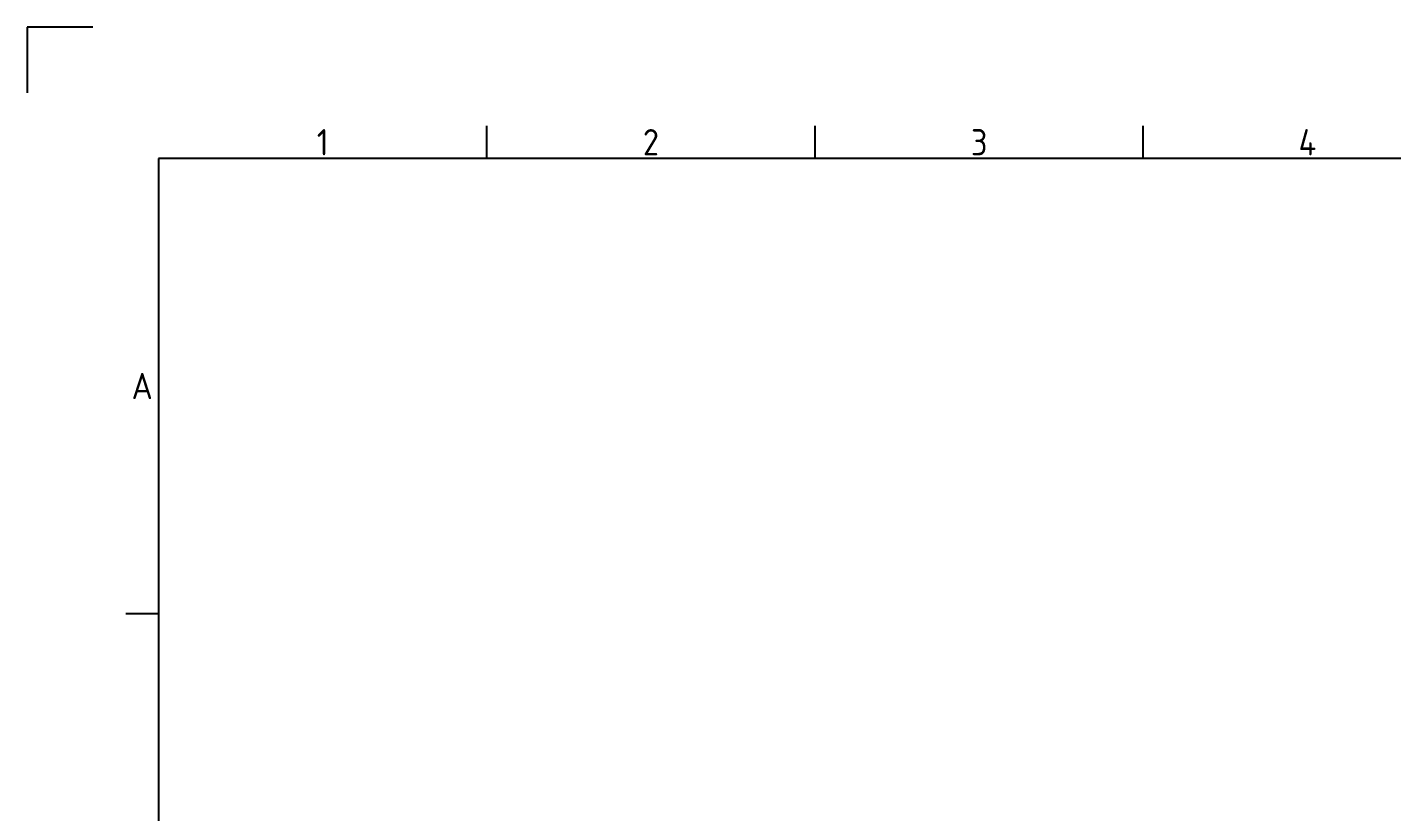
# Model space of a CAD drawing. Header units: millimetres. Extents: x -423347 to 1063494, y -223262 to 828147.
# Drawn here: x -423347 to -55465, y 616717 to 828147 of the extents above; entities that cross this region are included whole.
import ezdxf
from ezdxf.enums import TextEntityAlignment as Align

# ---------------------------------------------------------------- set-up
doc = ezdxf.new("R2010")
doc.units = ezdxf.units.MM
doc.layers.add('Title Block', color=7, linetype='Continuous')
doc.styles.add('ISO Proportional', font='isocp.shx')

# ---------------------------------------------------------------- blocks, each defined once
blk = doc.blocks.new('ISO A1 title block')
at = {"layer": 'Title Block'}
for p, q in [((10, 594), (0, 594)), ((0, 594), (0, 584)), ((70, 574), (70, 579)), ((120, 574), (120, 579)), ((170, 574), (170, 579)), ((820, 574), (20, 574)), ((20, 574), (20, 20)), ((15, 504.75), (20, 504.75))]:
    blk.add_line(p, q, dxfattribs=at)
at = {"layer": 'Title Block', "style": 'ISO Proportional'}
for s, p in [('1', (45, 576.5)), ('2', (95, 576.5)), ('3', (145, 576.5)), ('4', (195, 576.5)), ('A', (17.5, 539.375))]:
    blk.add_text(s, height=4, dxfattribs=at).set_placement(p, align=Align.MIDDLE)
at = {"layer": 'Title Block', "style": 'ISO Proportional', "flags": 8}
for tag, p in [('DESIGNED_BY', (652, 43)), ('CHECKED_BY', (684, 43)), ('APPROVED_BY_DATE', (709, 43)), ('FILENAME', (747, 43)), ('DATE', (772, 43)), ('SCALE', (802, 43)), ('EDITION', (787, 23)), ('SHEET', (802, 23))]:
    blk.add_attdef(tag, text='', height=2.5, dxfattribs=at).set_placement(p, align=Align.MIDDLE_LEFT)
for tag, height, p in [('TITLE', 5, (772.5, 35)), ('OWNER', 5, (687.5, 30)), ('DRAWING_NUMBER', 3, (755, 25))]:
    blk.add_attdef(tag, text='', height=height, dxfattribs=at).set_placement(p, align=Align.MIDDLE)

msp = doc.modelspace()

# ---------------------------------------------------------------- block references
at = {"layer": 'Title Block', "xscale": 1770.048651675113, "yscale": 1770.048651675113, "zscale": 1770.048651675113}
msp.add_blockref('ISO A1 title block', (-423346.992, -223261.641), dxfattribs=at)

doc.saveas('drawing.dxf')
